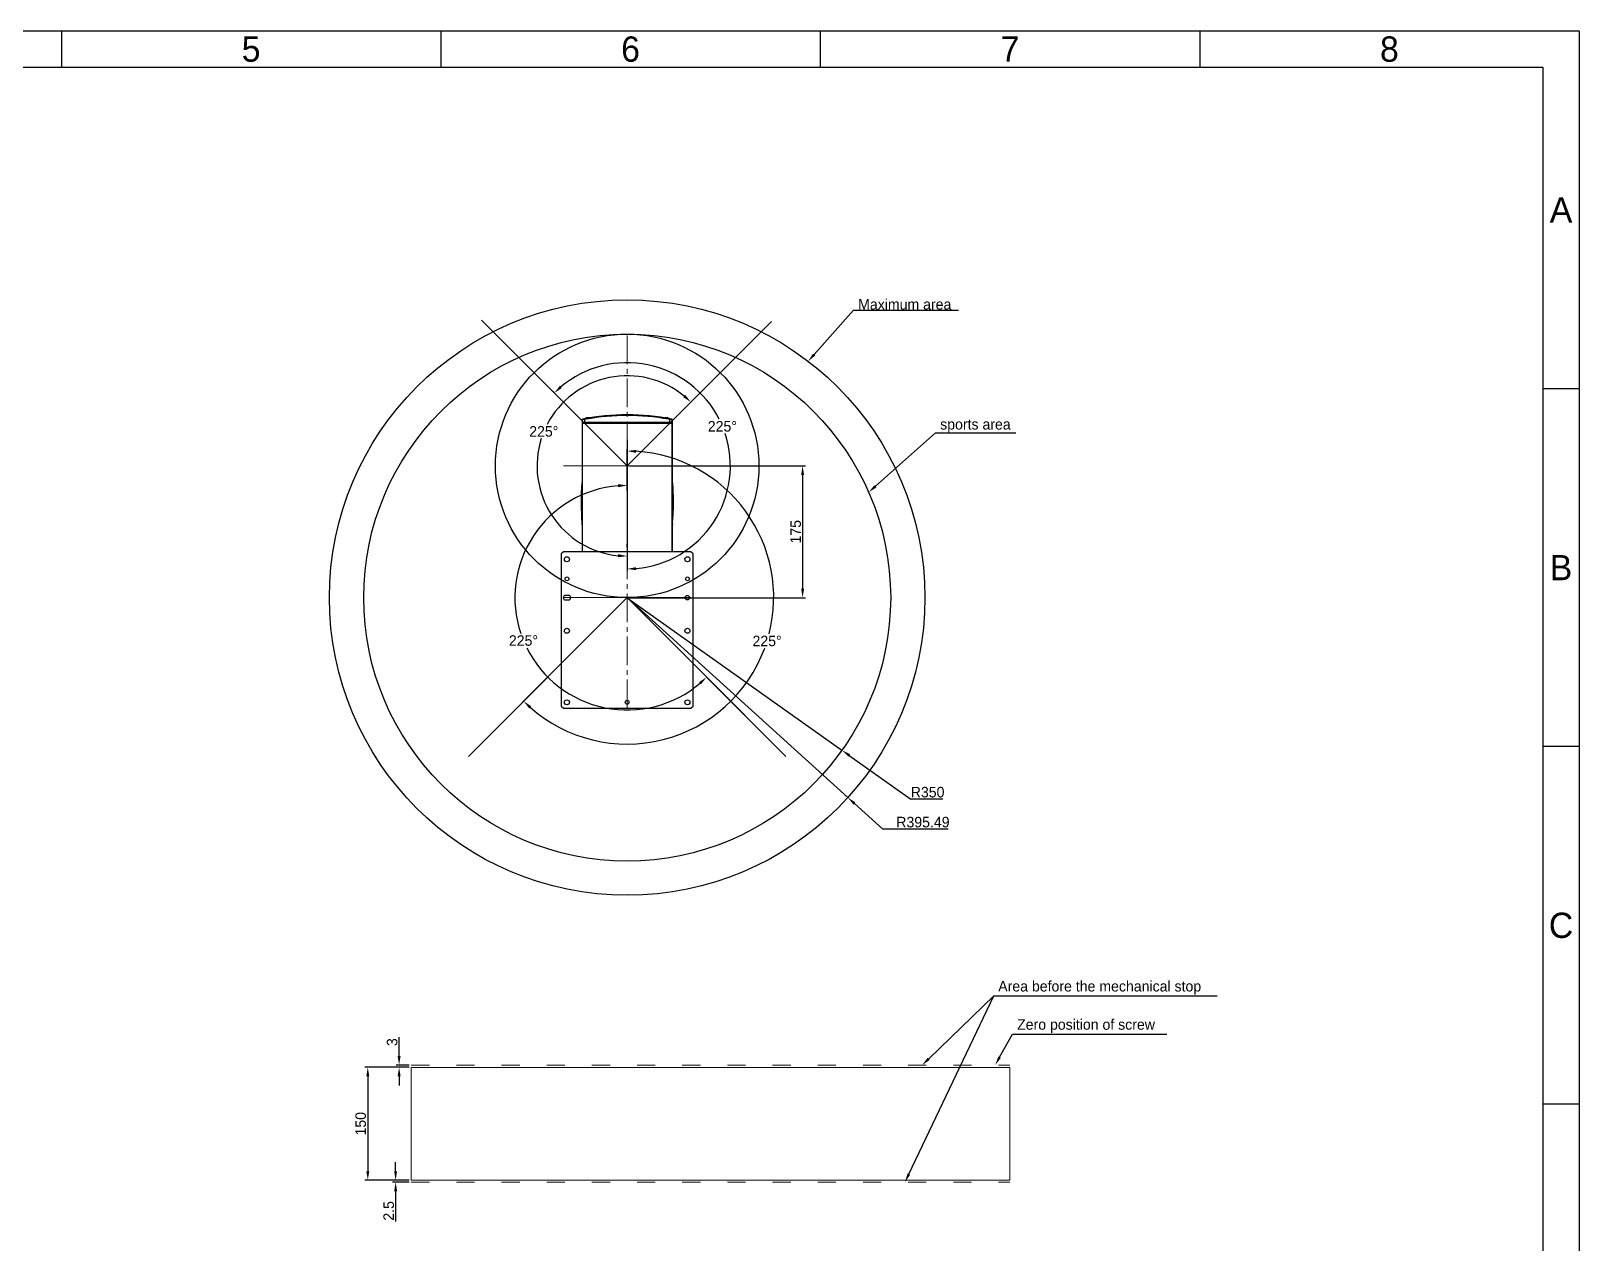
# Model space of a CAD drawing. Header units: millimetres. Extents: x 4086 to 8300, y 123 to 1549.
# Drawn here: x 7271 to 8300, y 744 to 1549 of the extents above; entities that cross this region are included whole.
import ezdxf
from ezdxf import colors
from ezdxf.entities.mleader import LeaderData, LeaderLine
from ezdxf.enums import TextEntityAlignment as Align
from ezdxf.math import Vec2, Vec3

# ---------------------------------------------------------------- set-up
doc = ezdxf.new("R2010")
doc.units = ezdxf.units.MM
doc.linetypes.add('ACAD_ISO03W100', pattern=[30, 12, -18])
doc.linetypes.add('CENTER2', pattern=[28.575, 19.05, -3.175, 3.175, -3.175])
doc.layers.add('00_COMPONENTS', color=7, linetype='Continuous')
for name, color, linetype, lineweight in [('中心线层', 7, 'CENTER2', 0), ('标注层', 7, 'Continuous', 0), ('细线层', 7, 'Continuous', 0), ('虚线层', 7, 'ACAD_ISO03W100', 0)]:
    doc.layers.add(name, color=color, linetype=linetype, lineweight=lineweight)
doc.styles.add('思源黑', font='SourceHanSansCN-Normal.ttf')
doc.dimstyles.new('半径标注', dxfattribs={"dimtxt": 7, "dimasz": 6, "dimexe": 1.25, "dimexo": 0.625, "dimgap": 1, "dimtad": 1, "dimtoh": 1, "dimlfac": 2, "dimdsep": 46, "dimtxsty": '思源黑', "dimcen": 2.5, "dimadec": 0, "dimazin": 0, "dimtfac": 1, "dimtmove": 0, "dimatfit": 3, "dimfxl": 1, "dimarcsym": 0})
doc.dimstyles.new('尺寸标注_细节_1_2比例', dxfattribs={"dimtxt": 7, "dimasz": 6, "dimexe": 2, "dimexo": 1.5, "dimgap": 1, "dimtad": 1, "dimlfac": 2, "dimdsep": 46, "dimtxsty": '思源黑', "dimcen": 0.09, "dimadec": 0, "dimazin": 0, "dimtp": 0.01, "dimtm": 0.01, "dimtfac": 1, "dimtofl": 0, "dimtmove": 0, "dimatfit": 3, "dimfxl": 1, "dimtolj": 1, "dimarcsym": 0})
doc.dimstyles.new('角度标注', dxfattribs={"dimtxt": 7, "dimasz": 6, "dimexe": 1.25, "dimexo": 0.625, "dimgap": 1, "dimtad": 1, "dimtih": 1, "dimtoh": 1, "dimdsep": 46, "dimtxsty": '思源黑', "dimcen": 2.5, "dimadec": 0, "dimazin": 0, "dimtfac": 1, "dimtmove": 0, "dimatfit": 3, "dimfxl": 1, "dimarcsym": 0})

# ---------------------------------------------------------------- blocks, each defined once
blk = doc.blocks.new('1')
at = {"color": 2}
for p, q in [((7291.7, 1549.2), (7291.7, 1525.2)), ((7543.7, 1549.2), (7543.7, 1525.2)), ((7795.7, 1549.2), (7795.7, 1525.2)), ((8047.7, 1549.2), (8047.7, 1525.2)), ((8299.7, 1311.6), (8275.7, 1311.6)), ((8299.7, 1074), (8275.7, 1074)), ((8299.7, 836.4), (8275.7, 836.4))]:
    blk.add_line(p, q, dxfattribs=at)
for points in [[(6283.7, 123.6), (6283.7, 1549.2), (8299.7, 1549.2), (8299.7, 123.6)], [(6403.7, 147.6), (6403.7, 1525.2), (8275.7, 1525.2), (8275.7, 147.6)]]:
    blk.add_lwpolyline(points, close=True, dxfattribs=at)
at = {"color": 2, "style": '思源黑'}
for s, p in [('5', (7417.7, 1537.2)), ('6', (7669.7, 1537.2)), ('7', (7921.7, 1537.2)), ('8', (8173.7, 1537.2)), ('A', (8287.7, 1430.4)), ('B', (8287.7, 1192.8)), ('C', (8287.7, 955.2))]:
    blk.add_text(s, height=16.8, dxfattribs=at).set_placement(p, align=Align.MIDDLE_CENTER)
at = {"color": 7, "style": '思源黑'}
for tag, height, p in [('编号', 19.2, (8134.8, 252.7)), ('比例', 8, (7939.7, 171.6))]:
    blk.add_attdef(tag, text='', height=height, dxfattribs=at).set_placement(p, align=Align.MIDDLE)
at = {"linetype": 'Continuous', "lineweight": 0, "ltscale": 0.3, "style": '思源黑'}
for tag, p in [('当前页', (8121.4, 207.9)), ('总页数', (8160.3, 207.9))]:
    blk.add_attdef(tag, text='', height=8, dxfattribs=at).set_placement(p, align=Align.MIDDLE)
blk = doc.blocks.new('*D1491')
at = {"color": 0, "lineweight": -2}
for p, q in [((7618.7, 1309.2), (7618.2, 1309.7)), ((7667.5, 1223.9), (7667.5, 1190.6))]:
    blk.add_line(p, q, dxfattribs=at)
for start, end in [(26.8399, 129.9783), (275.0217, 18.2925)]:
    blk.add_arc((7667.5, 1260.4), 68.5, start, end, dxfattribs=at)
at = {"color": 0}
for points in [[(7622.8, 1313.6), (7624.1, 1312.1), (7619.1, 1308.8)], [(7673.4, 1193.1), (7673.5, 1191.1), (7667.5, 1191.9)]]:
    blk.add_solid(points, dxfattribs=at)
at = {"layer": 'Defpoints', "color": 0}
for p in [(7619.1, 1308.7), (7667.5, 1260.4), (7733.6, 1242.6), (7667.5, 1224.5)]:
    blk.add_point(p, dxfattribs=at)
at = {"color": 0, "insert": (7730.7, 1286.6), "char_height": 7, "attachment_point": 5, "style": '思源黑'}
blk.add_mtext('225%%d', dxfattribs=at)
blk = doc.blocks.new('*D1492')
at = {"color": 0, "lineweight": -2}
for p, q in [((7728.9, 1321.8), (7708.9, 1301.8)), ((7667.5, 1207.9), (7667.5, 1199.2))]:
    blk.add_line(p, q, dxfattribs=at)
for start, end in [(50.7575, 152.5336), (162.3091, 264.2584)]:
    blk.add_arc((7667.5, 1260.3), 59.9, start, end, dxfattribs=at)
at = {"color": 0}
for points in [[(7704.7, 1306), (7706, 1307.5), (7709.8, 1302.7)], [(7661.4, 1199.7), (7661.5, 1201.7), (7667.5, 1200.4)]]:
    blk.add_solid(points, dxfattribs=at)
at = {"layer": 'Defpoints', "color": 0}
for p in [(7729.3, 1322.2), (7637.5, 1312.2), (7667.5, 1260.3), (7667.5, 1208.5)]:
    blk.add_point(p, dxfattribs=at)
at = {"color": 0, "insert": (7612.1, 1283.2), "char_height": 7, "attachment_point": 5, "style": '思源黑'}
blk.add_mtext('225%%d', dxfattribs=at)
blk = doc.blocks.new('*D1493')
at = {"color": 0, "lineweight": -2}
for p, q in [((7667.5, 1243.7), (7667.5, 1248.7)), ((7772.5, 1067.8), (7719.4, 1121))]:
    blk.add_line(p, q, dxfattribs=at)
for start, end in [(94.6375, 198.6472), (206.4924, 310.3905)]:
    blk.add_arc((7667.5, 1172.8), 74.6, start, end, dxfattribs=at)
at = {"color": 0}
for points in [[(7661.5, 1246.2), (7661.4, 1248.2), (7667.5, 1247.4)], [(7716.5, 1115.3), (7715.2, 1116.7), (7720.3, 1120.1)]]:
    blk.add_solid(points, dxfattribs=at)
at = {"layer": 'Defpoints', "color": 0}
for p in [(7667.5, 1243.1), (7595.4, 1192.1), (7667.5, 1172.8), (7772.9, 1067.4)]:
    blk.add_point(p, dxfattribs=at)
at = {"color": 0, "insert": (7598.6, 1144.3), "char_height": 7, "attachment_point": 5, "style": '思源黑'}
blk.add_mtext('225%%d', dxfattribs=at)
blk = doc.blocks.new('*D1494')
at = {"color": 0, "lineweight": -2}
for p, q in [((7667.5, 1244.3), (7667.5, 1271.4)), ((7614.3, 1119.7), (7597.8, 1103.2))]:
    blk.add_line(p, q, dxfattribs=at)
for start, end in [(345.6081, 86.4664), (228.5339, 339.7925)]:
    blk.add_arc((7667.5, 1172.9), 97.3, start, end, dxfattribs=at)
at = {"color": 0}
for points in [[(7673.5, 1271), (7673.4, 1269), (7667.5, 1270.2)], [(7603.7, 1100.7), (7602.4, 1099.2), (7598.7, 1104.1)]]:
    blk.add_solid(points, dxfattribs=at)
at = {"layer": 'Defpoints', "color": 0}
for p in [(7667.5, 1243.7), (7667.5, 1172.9), (7614.7, 1120.1), (7716.1, 1088.6)]:
    blk.add_point(p, dxfattribs=at)
at = {"color": 0, "insert": (7760.4, 1144), "char_height": 7, "attachment_point": 5, "style": '思源黑'}
blk.add_mtext('225%%d', dxfattribs=at)
blk = doc.blocks.new('*D1495')
at = {"color": 0, "lineweight": -2}
for p, q in [((7669, 1260.3), (7786, 1260.3)), ((7784, 1254.3), (7784, 1178.8)), ((7668.9, 1172.8), (7786, 1172.8))]:
    blk.add_line(p, q, dxfattribs=at)
at = {"color": 0}
for points in [[(7785, 1254.3), (7783, 1254.3), (7784, 1260.3)], [(7783, 1178.8), (7785, 1178.8), (7784, 1172.8)]]:
    blk.add_solid(points, dxfattribs=at)
at = {"layer": 'Defpoints', "color": 0}
for p in [(7667.5, 1260.3), (7667.4, 1172.8), (7784, 1172.8)]:
    blk.add_point(p, dxfattribs=at)
at = {"color": 0, "insert": (7779.4, 1216.6), "char_height": 7, "attachment_point": 5, "rotation": 90, "style": '思源黑'}
blk.add_mtext('\\A1;175', dxfattribs=at)
blk = doc.blocks.new('*D1496')
at = {"color": 0, "lineweight": -2}
for p, q in [((7667.5, 1172.8), (7810.1, 1071.5)), ((7815, 1068), (7855.8, 1039)), ((7877.1, 1039), (7855.8, 1039))]:
    blk.add_line(p, q, dxfattribs=at)
at = {"color": 0}
blk.add_solid([(7815.6, 1068.8), (7814.5, 1067.2), (7810.1, 1071.5)], dxfattribs=at)
at = {"layer": 'Defpoints', "color": 0}
for p in [(7667.5, 1172.8), (7810.1, 1071.5)]:
    blk.add_point(p, dxfattribs=at)
at = {"color": 0, "insert": (7867, 1043.6), "char_height": 7, "attachment_point": 5, "style": '思源黑'}
blk.add_mtext('R350', dxfattribs=at)
blk = doc.blocks.new('*D1497')
at = {"color": 0, "lineweight": -2}
for p, q in [((7667.5, 1172.9), (7814, 1040.1)), ((7818.5, 1036), (7837.2, 1019.1)), ((7880.6, 1019.1), (7837.2, 1019.1))]:
    blk.add_line(p, q, dxfattribs=at)
at = {"color": 0}
blk.add_solid([(7819.1, 1036.8), (7817.8, 1035.3), (7814, 1040.1)], dxfattribs=at)
at = {"layer": 'Defpoints', "color": 0}
for p in [(7667.5, 1172.9), (7814, 1040.1)]:
    blk.add_point(p, dxfattribs=at)
at = {"color": 0, "insert": (7863.9, 1023.7), "char_height": 7, "attachment_point": 5, "style": '思源黑'}
blk.add_mtext('R395.49', dxfattribs=at)
blk = doc.blocks.new('*D1498')
at = {"layer": 'Defpoints', "color": 0}
for p in [(7524.1, 860.9), (7495.2, 785.9), (7524.1, 785.9)]:
    blk.add_point(p, dxfattribs=at)
at = {"layer": '细线层', "color": 0, "lineweight": -2}
for p, q in [((7522.6, 860.9), (7493.2, 860.9)), ((7495.2, 854.9), (7495.2, 791.9)), ((7522.6, 785.9), (7493.2, 785.9))]:
    blk.add_line(p, q, dxfattribs=at)
at = {"layer": '细线层', "color": 0}
for points in [[(7496.2, 854.9), (7494.2, 854.9), (7495.2, 860.9)], [(7494.2, 791.9), (7496.2, 791.9), (7495.2, 785.9)]]:
    blk.add_solid(points, dxfattribs=at)
at = {"layer": '细线层', "color": 0, "insert": (7490.5, 823.4), "char_height": 7, "attachment_point": 5, "rotation": 90, "style": '思源黑'}
blk.add_mtext('\\A1;150', dxfattribs=at)
blk = doc.blocks.new('*D1499')
at = {"layer": 'Defpoints', "color": 0}
for p in [(7513.7, 784.6), (7524.1, 785.9), (7524.1, 784.6)]:
    blk.add_point(p, dxfattribs=at)
at = {"layer": '细线层', "color": 0, "lineweight": -2}
for p, q in [((7513.7, 791.9), (7513.7, 797.9)), ((7522.6, 785.9), (7511.7, 785.9)), ((7522.6, 784.6), (7511.7, 784.6)), ((7513.7, 778.6), (7513.7, 758.4))]:
    blk.add_line(p, q, dxfattribs=at)
at = {"layer": '细线层', "color": 0}
for points in [[(7512.7, 791.9), (7514.7, 791.9), (7513.7, 785.9)], [(7514.7, 778.6), (7512.7, 778.6), (7513.7, 784.6)]]:
    blk.add_solid(points, dxfattribs=at)
at = {"layer": '细线层', "color": 0, "insert": (7509.1, 765.5), "char_height": 7, "attachment_point": 5, "rotation": 90, "style": '思源黑'}
blk.add_mtext('\\A1;2.5', dxfattribs=at)
blk = doc.blocks.new('*D1500')
at = {"color": 0, "lineweight": -2}
for p, q in [((7516, 868.4), (7516, 880.8)), ((7522.6, 862.4), (7514, 862.4)), ((7522.6, 860.9), (7514, 860.9)), ((7516, 854.9), (7516, 848.9))]:
    blk.add_line(p, q, dxfattribs=at)
at = {"color": 0}
for points in [[(7515, 868.4), (7517, 868.4), (7516, 862.4)], [(7517, 854.9), (7515, 854.9), (7516, 860.9)]]:
    blk.add_solid(points, dxfattribs=at)
at = {"layer": 'Defpoints', "color": 0}
for p in [(7516, 862.4), (7524.1, 862.4), (7524.1, 860.9)]:
    blk.add_point(p, dxfattribs=at)
at = {"color": 0, "insert": (7511.4, 877.6), "char_height": 7, "attachment_point": 5, "rotation": 90, "style": '思源黑'}
blk.add_mtext('\\A1;3', dxfattribs=at)

msp = doc.modelspace()

# ---------------------------------------------------------------- linework, layer by layer
for centre, radius in [((7667.4725, 1172.8596), 197.745), ((7667.4725, 1172.8252), 175), ((7667.4725, 1260.3596), 87.5)]:
    msp.add_circle(centre, radius)
at = {"layer": '00_COMPONENTS', "color": 7, "linetype": 'Continuous'}
for p, q in [((7637.5038, 1290.9209), (7637.4725, 1290.9154)), ((7637.4725, 1290.9154), (7637.4725, 1289.0752)), ((7697.4725, 1289.0752), (7637.4725, 1289.0752)), ((7637.4725, 1288.8252), (7637.4725, 1203.3252)), ((7637.4725, 1288.8252), (7697.4725, 1288.8252)), ((7639.3898, 1291.2665), (7637.5038, 1290.9209)), ((7637.5038, 1290.9209), (7637.5038, 1289.0752)), ((7637.5038, 1288.8252), (7637.5038, 1203.3252)), ((7639.4138, 1291.2709), (7639.3898, 1291.2665)), ((7640.2196, 1291.3454), (7639.4138, 1291.2709)), ((7639.4138, 1289.0752), (7639.4138, 1291.2709)), ((7640.2196, 1291.3454), (7640.1294, 1291.8372)), ((7640.4649, 1292.2151), (7640.4687, 1292.2085)), ((7641.2077, 1292.3537), (7641.2324, 1292.3529)), ((7641.2525, 1292.2085), (7641.2525, 1292.3466)), ((7641.6925, 1292.3466), (7641.6925, 1292.2085)), ((7641.7126, 1292.3529), (7641.7373, 1292.3537)), ((7641.7373, 1292.3537), (7641.7675, 1292.3529)), ((7641.7675, 1292.3529), (7641.8425, 1292.3466)), ((7693.2077, 1292.3537), (7693.2324, 1292.3529)), ((7693.2525, 1292.2085), (7693.2525, 1292.3466)), ((7693.6925, 1292.3466), (7693.6925, 1292.2085)), ((7693.7126, 1292.3529), (7693.7373, 1292.3537)), ((7693.7373, 1292.3537), (7693.7675, 1292.3529)), ((7693.7675, 1292.3529), (7693.8425, 1292.3466)), ((7694.4762, 1292.2085), (7694.48, 1292.2151)), ((7694.8156, 1291.8372), (7694.7253, 1291.3454)), ((7695.5311, 1291.2709), (7694.7253, 1291.3454)), ((7695.5311, 1291.2709), (7695.5311, 1289.0752)), ((7695.5543, 1291.2666), (7695.5311, 1291.2709)), ((7697.0426, 1291.4113), (7697.0699, 1291.4058)), ((7697.0803, 1291.4022), (7697.0426, 1291.4113)), ((7697.0504, 1291.4097), (7697.0518, 1291.4094)), ((7697.0518, 1291.4094), (7697.0803, 1291.4022)), ((7697.4411, 1289.0752), (7697.4411, 1290.9209)), ((7697.4725, 1290.9154), (7697.4411, 1290.9209)), ((7697.4411, 1203.3252), (7697.4411, 1288.8252)), ((7697.4725, 1289.0752), (7697.4725, 1290.9154)), ((7697.4725, 1203.3252), (7697.4725, 1288.8252)), ((7667.4725, 1277.6439), (7667.4725, 1243.0752)), ((7636.9428, 1236.0285), (7636.9428, 1235.9305)), ((7637.0841, 1243.281), (7637.0671, 1242.8505)), ((7667.4725, 1243.0752), (7667.4725, 1208.5065)), ((7697.8715, 1243.0163), (7697.8539, 1243.4481)), ((7637.0961, 1233.214), (7637.469, 1233.2739)), ((7637.4757, 1228.0402), (7637.2516, 1228.0401)), ((7637.2892, 1227.0604), (7637.4725, 1227.0604)), ((7637.4725, 1225.4639), (7637.3618, 1225.4639)), ((7637.4351, 1224.0356), (7637.4725, 1224.0356)), ((7697.6934, 1228.0401), (7697.4692, 1228.0402)), ((7697.4725, 1227.0604), (7697.6188, 1227.0604)), ((7697.4725, 1226.7968), (7697.5195, 1226.7968)), ((7697.509, 1224.0213), (7697.5076, 1223.9945)), ((7697.6074, 1226.7947), (7697.6188, 1227.0604)), ((7697.6435, 1227.0604), (7697.6558, 1227.0604)), ((7697.6558, 1227.0604), (7697.6444, 1226.793)), ((7697.7893, 1227.0537), (7697.7783, 1226.7857)), ((7697.8054, 1226.7856), (7697.8162, 1227.0531)), ((7697.5318, 1221.9417), (7697.4874, 1221.2227)), ((7625.2225, 1203.3252), (7623.7225, 1201.8252)), ((7709.7225, 1203.3252), (7625.2225, 1203.3252)), ((7667.4725, 1206.4665), (7667.4725, 1208.5065)), ((7667.4725, 1203.8151), (7667.4725, 1203.9643)), ((7711.2225, 1201.8252), (7709.7225, 1203.3252)), ((7623.7225, 1201.8252), (7623.7225, 1100.8252)), ((7711.2225, 1100.8252), (7711.2225, 1201.8252)), ((7628.4725, 1174.3252), (7626.4725, 1174.3252)), ((7626.4725, 1171.3252), (7628.4725, 1171.3252)), ((7623.7225, 1100.8252), (7625.2225, 1099.3252)), ((7709.7225, 1099.3252), (7711.2225, 1100.8252)), ((7625.2225, 1099.3252), (7709.7225, 1099.3252))]:
    msp.add_line(p, q, dxfattribs=at)
for centre, radius in [((7627.4725, 1198.3252), 1.65), ((7707.4725, 1198.3252), 1.65), ((7627.4725, 1185.3252), 1.25), ((7707.4725, 1185.3252), 1.25), ((7707.4725, 1172.8252), 1.5), ((7627.4725, 1150.8252), 1.65), ((7707.4725, 1150.8252), 1.65), ((7627.4725, 1103.3252), 1.65), ((7667.4725, 1103.3252), 1.25), ((7707.4725, 1103.3252), 1.65)]:
    msp.add_circle(centre, radius, dxfattribs=at)
for centre, radius, start, end in [((7637.9725, 1290.9154), 0.5, 101.2666305, 180), ((7637.7225, 1289.0752), 0.25, 180, 240), ((7667.4725, 1142.8335), 151.4917, 78.743991, 101.2666306), ((7637.9885, 1290.9791), 0.4407, 101.2768852, 104.7742334), ((7641.4725, 1289.1252), 3.25, 108.0602081, 126.7862449), ((7667.4725, 1142.8335), 150.9917, 79.6015648, 100.3984352), ((7641.4725, 1289.1252), 3.2425, 96.5521722, 108.0323524), ((7641.4725, 1288.5424), 3.6727, 86.5658329, 93.4341671), ((7641.4725, 1289.1252), 3.2425, 73.5137252, 83.4478278), ((7693.4725, 1289.1252), 3.2425, 96.5521722, 106.4218566), ((7693.4725, 1288.5424), 3.6727, 86.5658329, 93.4341671), ((7693.4725, 1289.1252), 3.2425, 71.9676476, 83.4478278), ((7693.4725, 1289.1252), 3.25, 53.2139527, 71.9397919), ((7667.4725, 1142.8335), 151.4917, 78.7347903, 78.7401629), ((7696.9725, 1290.9154), 0.5, 0, 78.7333695), ((7697.2225, 1289.0752), 0.25, 300, 0), ((7559.4143, 1237.6954), 138.5591, 2.3795016, 4.7886621), ((7811.9753, 1236.2516), 175.0327, 177.8393676, 180.0730311), ((7860.8502, 1236.1791), 223.9075, 180.063606, 182.3352947), ((7831.4203, 1236.432), 194.3349, 179.7939179, 180.0377064), ((7845.0599, 1236.5307), 207.9746, 180.0624205, 180.9137277), ((7486.7649, 1236.5566), 211.0947, 359.0927288, 359.9314507), ((7503.0897, 1236.4307), 194.7698, 359.962769, 0.206017), ((7876.4089, 1237.0289), 239.3275, 180.9132962, 182.152421), ((7884.9337, 1236.9301), 248.0017, 182.2819318, 182.6520323), ((7890.8463, 1237.284), 253.8969, 182.3092577, 182.6699234), ((7888.6419, 1237.1013), 251.7139, 182.6519021, 182.9774464), ((7892.9491, 1237.3818), 256.0019, 182.6698713, 182.9899878), ((7892.1692, 1237.285), 255.2459, 182.977509, 183.3390609), ((7892.4971, 1237.8698), 255.4367, 182.4253215, 182.7838037), ((7895.087, 1237.4937), 258.1428, 182.9900434, 183.3475489), ((7440.1107, 1238.0019), 257.7404, 356.8926332, 357.5078539), ((7442.8847, 1237.9339), 254.8782, 357.2699172, 357.4956175), ((7440.0431, 1237.9811), 257.8442, 356.8964699, 357.5131096), ((7439.5624, 1237.5091), 258.4387, 356.5466115, 357.0008359), ((7442.1973, 1237.3167), 255.8253, 356.553342, 357.0132241), ((7443.0392, 1237.3287), 254.9572, 357.0004554, 357.6300437), ((7447.8889, 1237.023), 250.1261, 357.0124551, 357.6542803), ((7458.5175, 1237.03), 239.346, 357.8474828, 359.0865113), ((7895.9368, 1237.5052), 259.02, 183.3391447, 183.7482945), ((7897.0886, 1237.6103), 260.1477, 183.3474326, 183.612481), ((7438.672, 1237.5268), 259.3569, 356.2895743, 356.553817), ((7626.4725, 1172.8252), 1.5, 90, 270), ((7628.4725, 1172.8252), 1.5, 270, 90)]:
    msp.add_arc(centre, radius, start, end, dxfattribs=at)
for points, knots in [([(7637.5038, 1290.9209), (7637.5035, 1291.0284), (7637.5757, 1291.2506), (7637.7719, 1291.3777), (7637.8761, 1291.4052)], [0, 0, 0, 0, 0.499270107, 1, 1, 1, 1]), ([(7637.5038, 1289.0752), (7637.5038, 1289.055), (7637.5151, 1288.9716), (7637.57, 1288.8934), (7637.6249, 1288.8612)], [0, 0, 0, 0, 0.240592272, 1, 1, 1, 1]), ([(7639.4138, 1291.2709), (7639.4102, 1291.3271), (7639.4204, 1291.4408), (7639.4926, 1291.6384), (7639.6307, 1291.7449), (7639.7252, 1291.7624)], [0, 0, 0, 0, 0.270095522, 0.539141329, 1, 1, 1, 1]), ([(7639.6153, 1288.8252), (7639.5813, 1288.8252), (7639.5075, 1288.8514), (7639.4595, 1288.9117), (7639.4428, 1288.9473)], [0, 0, 0, 0, 0.463575254, 1, 1, 1, 1]), ([(7641.1025, 1292.3466), (7641.112, 1292.3477), (7641.147, 1292.3513), (7641.1822, 1292.3537), (7641.2077, 1292.3537)], [0, 0, 0, 0, 0.273818969, 1, 1, 1, 1]), ([(7641.2324, 1292.3529), (7641.2353, 1292.3526), (7641.2412, 1292.3517), (7641.2525, 1292.3508), (7641.2525, 1292.3466)], [0, 0, 0, 0, 0.409662281, 1, 1, 1, 1]), ([(7641.6925, 1292.3466), (7641.6925, 1292.3474), (7641.6981, 1292.3534), (7641.7062, 1292.3523), (7641.7126, 1292.3529)], [0, 0, 0, 0, 0.112771682, 1, 1, 1, 1]), ([(7693.1025, 1292.3466), (7693.112, 1292.3477), (7693.147, 1292.3513), (7693.1822, 1292.3537), (7693.2077, 1292.3537)], [0, 0, 0, 0, 0.273818969, 1, 1, 1, 1]), ([(7693.2324, 1292.3529), (7693.2353, 1292.3526), (7693.2412, 1292.3517), (7693.2525, 1292.3508), (7693.2525, 1292.3466)], [0, 0, 0, 0, 0.409662281, 1, 1, 1, 1]), ([(7693.6925, 1292.3466), (7693.6925, 1292.3474), (7693.6981, 1292.3534), (7693.7062, 1292.3523), (7693.7126, 1292.3529)], [0, 0, 0, 0, 0.112771682, 1, 1, 1, 1]), ([(7695.5311, 1291.2709), (7695.5348, 1291.3282), (7695.5239, 1291.4435), (7695.4504, 1291.6407), (7695.3128, 1291.7451), (7695.2198, 1291.7624)], [0, 0, 0, 0, 0.275364254, 0.546043259, 1, 1, 1, 1]), ([(7697.4411, 1290.9209), (7697.3548, 1290.9398), (7697.1204, 1290.9758), (7696.7036, 1291.0574), (7696.1614, 1291.1558), (7695.7654, 1291.2276), (7695.5543, 1291.2666)], [0, 0, 0, 0, 0.13820933, 0.370615071, 0.66424696, 1, 1, 1, 1]), ([(7697.4411, 1290.9209), (7697.4414, 1291.0267), (7697.3717, 1291.2449), (7697.1817, 1291.3725), (7697.0803, 1291.402)], [0, 0, 0, 0, 0.500459257, 1, 1, 1, 1]), ([(7697.1931, 1288.8252), (7697.2131, 1288.8252), (7697.2963, 1288.8366), (7697.3737, 1288.8922), (7697.4055, 1288.9473)], [0, 0, 0, 0, 0.239625258, 1, 1, 1, 1]), ([(7697.4055, 1288.9473), (7697.4225, 1288.9767), (7697.4377, 1289.0202), (7697.4411, 1289.0647), (7697.4411, 1289.0752)], [0, 0, 0, 0, 0.762999263, 1, 1, 1, 1]), ([(7637.4646, 1249.2131), (7637.1485, 1245.5315), (7636.8658, 1238.1377), (7637.0067, 1230.7462), (7637.1556, 1227.0536)], [0, 0, 0, 0, 0.499972955, 1, 1, 1, 1]), ([(7637.4569, 1249.2826), (7637.4148, 1248.7891), (7637.2568, 1246.7908), (7637.1458, 1244.7889), (7637.0841, 1243.281)], [0, 0, 0, 0, 0.247110998, 1, 1, 1, 1]), ([(7697.4827, 1249.1858), (7697.7975, 1245.5087), (7698.079, 1238.1241), (7697.938, 1230.7417), (7697.7893, 1227.0537)], [0, 0, 0, 0, 0.499972996, 1, 1, 1, 1]), ([(7637.07, 1236.3026), (7637.1678, 1236.2864), (7637.2998, 1236.264), (7637.4331, 1236.2545), (7637.4675, 1236.253)], [0, 0, 0, 0, 0.742106658, 1, 1, 1, 1]), ([(7637.4659, 1240.8922), (7637.3539, 1240.272), (7637.2006, 1239.0192), (7637.1096, 1237.7614), (7637.0869, 1237.1315)], [0, 0, 0, 0, 0.49997628, 1, 1, 1, 1]), ([(7697.875, 1236.3031), (7697.7772, 1236.2868), (7697.6453, 1236.2639), (7697.5118, 1236.2544), (7697.4774, 1236.253)], [0, 0, 0, 0, 0.741896228, 1, 1, 1, 1]), ([(7697.4791, 1240.892), (7697.5911, 1240.2718), (7697.7444, 1239.0191), (7697.8354, 1237.7614), (7697.8581, 1237.1315)], [0, 0, 0, 0, 0.499976317, 1, 1, 1, 1]), ([(7697.8162, 1227.0531), (7697.9227, 1229.7248), (7698.0503, 1235.0464), (7697.9752, 1240.37), (7697.8715, 1243.0163)], [0, 0, 0, 0, 0.50239315, 1, 1, 1, 1]), ([(7697.8489, 1233.2141), (7697.817, 1233.2191), (7697.6928, 1233.24), (7697.5688, 1233.2618), (7697.4759, 1233.2739)], [0, 0, 0, 0, 0.256340426, 1, 1, 1, 1])]:
    msp.add_open_spline(points, degree=3, knots=knots, dxfattribs=at)
for points in [[(7639.4428, 1288.9473), (7639.4242, 1288.9869), (7639.4138, 1289.0315), (7639.4138, 1289.0752)], [(7695.5311, 1289.0752), (7695.5311, 1288.9967), (7695.4964, 1288.9071), (7695.4328, 1288.8612)], [(7637.0869, 1237.1315), (7637.0983, 1240.5594), (7637.1986, 1243.9899), (7637.4413, 1247.4092)], [(7697.8581, 1237.1315), (7697.8467, 1240.5607), (7697.7461, 1243.9924), (7697.5033, 1247.4129)]]:
    msp.add_open_spline(points, degree=3, dxfattribs=at)
at = {"layer": '中心线层'}
msp.add_line((7667.4725, 1099.3252), (7667.4725, 1349.6404), dxfattribs=at)
at = {"layer": '中心线层', "color": 7, "linetype": 'Continuous'}
for p, q in [((7709.7225, 1260.3252), (7625.2225, 1260.3252)), ((7709.7225, 1172.8252), (7625.2225, 1172.8252))]:
    msp.add_line(p, q, dxfattribs=at)
at = {"layer": '细线层'}
for p, q in [((7667.4968, 1260.3353), (7570.6939, 1357.1381)), ((7667.4725, 1260.3596), (7763.2899, 1356.177)), ((7667.4482, 1172.8353), (7561.996, 1067.3831)), ((7667.4968, 1172.8353), (7772.9489, 1067.3831)), ((7524.0987, 860.8539), (7921.7041, 860.8539)), ((7524.0987, 860.8539), (7524.0987, 785.8539)), ((7921.7041, 860.8539), (7921.7041, 785.8539)), ((7524.0987, 785.8539), (7921.7041, 785.8539))]:
    msp.add_line(p, q, dxfattribs=at)
at = {"layer": '虚线层'}
for p, q in [((7524.0987, 862.3539), (7921.7041, 862.3539)), ((7524.0987, 784.6039), (7921.7041, 784.6039))]:
    msp.add_line(p, q, dxfattribs=at)

# ---------------------------------------------------------------- block references
msp.add_blockref('1', (0, 0))

# ---------------------------------------------------------------- dimensions: what is measured, and where the dimension line sits
for base, center, p1, p2, picture, middle in [((7733.6188, 1242.6357), (7667.4725, 1260.3596), (7667.4725, 1224.4828), (7619.0953, 1308.7367), '*D1491', (7730.7395, 1286.5656)), ((7637.5134, 1312.1937), (7667.4725, 1260.3252), (7729.3443, 1322.2314), (7667.4725, 1208.5065), '*D1492', (7612.1299, 1283.2399)), ((7595.4422, 1192.1097), (7667.5068, 1172.8252), (7667.4724, 1243.0752), (7772.9489, 1067.3831), '*D1493', (7598.5921, 1144.2601))]:
    dim = msp.add_angular_dim_3p(base=base, center=center, p1=p1, p2=p2, dimstyle='角度标注')
    dim.commit()
    dim.dimension.update_dxf_attribs({"geometry": picture, "text_midpoint": middle})
dim = msp.add_angular_dim_3p(base=(7716.1205, 1088.599), center=(7667.4725, 1172.8596), p1=(7614.7221, 1120.1092), p2=(7667.4721, 1243.7002), dimstyle='角度标注')
dim.commit()
dim.dimension.update_dxf_attribs({"geometry": '*D1494', "text_midpoint": (7760.3784, 1143.964), "dimtype": 165})
for base, p1, p2, picture, middle in [((7783.9853, 1172.8252), (7667.4725, 1260.3252), (7667.4381, 1172.8252), '*D1495', (7779.4223, 1216.5752)), ((7516.0206, 862.3539), (7524.0987, 860.8539), (7524.0987, 862.3539), '*D1500', (7511.3899, 877.565))]:
    dim = msp.add_linear_dim(base=base, p1=p1, p2=p2, angle=90, dimstyle='尺寸标注_细节_1_2比例')
    dim.commit()
    dim.dimension.update_dxf_attribs({"geometry": picture, "text_midpoint": middle})
for center, mpoint, picture, middle in [((7667.4725, 1172.8596), (7814.0043, 1040.0759), '*D1497', (7863.9476, 1019.0939)), ((7667.4725, 1172.8252), (7810.138, 1071.4766), '*D1496', (7866.9739, 1039.0149))]:
    dim = msp.add_radius_dim(center=center, mpoint=mpoint, dimstyle='半径标注')
    dim.commit()
    dim.dimension.update_dxf_attribs({"geometry": picture, "text_midpoint": middle, "dimtype": 164})
at = {"layer": '细线层'}
for base, p1, p2, picture, middle in [((7495.1761, 785.8539), (7524.0987, 860.8539), (7524.0987, 785.8539), '*D1498', (7490.55, 823.3539)), ((7513.7286, 784.6039), (7524.0987, 785.8539), (7524.0987, 784.6039), '*D1499', (7509.1025, 765.5122))]:
    dim = msp.add_linear_dim(base=base, p1=p1, p2=p2, angle=90, dimstyle='尺寸标注_细节_1_2比例', dxfattribs=at)
    dim.commit()
    dim.dimension.update_dxf_attribs({"geometry": picture, "text_midpoint": middle})

# ---------------------------------------------------------------- leaders
at = {"layer": '标注层'}
ml = msp.add_multileader_mtext('Standard', dxfattribs=at)
ml.set_content('{\\C256;Maximum area}', style='思源黑')
ml.set_leader_properties()
ml.build(insert=Vec2(0, 0))
ml.multileader.update_dxf_attribs({"text_left_attachment_type": 5, "text_right_attachment_type": 5, "dogleg_length": 1, "arrow_head_size": 6})
ctx = ml.context
ctx.base_point, ctx.char_height, ctx.arrow_head_size, ctx.plane_origin = Vec3(7818.8781, 1363.6757), 7, 6, Vec3(7762.81, 1326.956)
ctx.left_attachment, ctx.right_attachment = 5, 5
notes = []
notes.append((ctx, [(0, (1, 1, 0), (7817.8781, 1363.6757), (1, 0), 1, [(0, [(7787.6949, 1329.8616)], 0, [])])]))
ctx.mtext.insert, ctx.mtext.flow_direction = Vec3(7820.8781, 1371.138), 5
ml = msp.add_multileader_mtext('Standard', dxfattribs=at)
ml.set_content('{\\C256;sports area}', style='思源黑')
ml.set_leader_properties()
ml.build(insert=Vec2(0, 0))
ml.multileader.update_dxf_attribs({"text_left_attachment_type": 5, "text_right_attachment_type": 5, "dogleg_length": 1, "arrow_head_size": 6})
ctx = ml.context
ctx.base_point, ctx.char_height, ctx.arrow_head_size, ctx.plane_origin = Vec3(7873.3523, 1282.2574), 7, 6, Vec3(7827.8633, 1242.8236)
ctx.left_attachment, ctx.right_attachment = 5, 5
notes.append((ctx, [(0, (1, 1, 0), (7872.3523, 1282.2574), (1, 0), 1, [(0, [(7827.8633, 1242.8236)], 0, [])])]))
ctx.mtext.insert, ctx.mtext.flow_direction = Vec3(7875.3523, 1291.4755), 5
ml = msp.add_multileader_mtext('Standard', dxfattribs=at)
ml.set_content('{\\C256;Area before the mechanical stop}', style='思源黑')
ml.set_leader_properties()
ml.build(insert=Vec2(0, 0))
ml.multileader.update_dxf_attribs({"text_left_attachment_type": 5, "text_right_attachment_type": 5, "dogleg_length": 1, "arrow_head_size": 6})
ctx = ml.context
ctx.base_point, ctx.char_height, ctx.arrow_head_size, ctx.plane_origin = Vec3(7911.923, 908.2818), 7, 6, Vec3(7877.2428, 862.5538)
ctx.left_attachment, ctx.right_attachment = 5, 5
notes.append((ctx, [(1, (1, 1, 0), (7910.923, 908.2818), (1, 0), 1, [(0, [(7863.4276, 862.3539)], 0, []), (1, [(7852.0089, 784.6039)], 0, [])])]))
ctx.mtext.insert, ctx.mtext.flow_direction = Vec3(7913.923, 918.2377), 5
ml = msp.add_multileader_mtext('Standard', dxfattribs=at)
ml.set_content('{\\C256;Zero position of screw}', style='思源黑')
ml.set_leader_properties()
ml.build(insert=Vec2(0, 0))
ml.multileader.update_dxf_attribs({"text_left_attachment_type": 5, "text_right_attachment_type": 5, "dogleg_length": 1, "arrow_head_size": 6})
ctx = ml.context
ctx.base_point, ctx.char_height, ctx.arrow_head_size, ctx.plane_origin = Vec3(7924.4387, 882.8843), 7, 6, Vec3(7897.7892, 862.5538)
ctx.left_attachment, ctx.right_attachment = 5, 5
notes.append((ctx, [(0, (1, 1, 0), (7923.4387, 882.8843), (1, 0), 1, [(0, [(7911.9059, 862.3539)], 0, [])])]))
ctx.mtext.insert, ctx.mtext.flow_direction = Vec3(7926.4387, 892.8402), 5
for ctx, leaders in notes:
    for number, flags, end, landing, length, lines in leaders:
        leader = LeaderData()
        leader.index, (leader.has_last_leader_line, leader.has_dogleg_vector, leader.attachment_direction) = number, flags
        leader.last_leader_point, leader.dogleg_vector, leader.dogleg_length = Vec3(end), Vec3(landing), length
        for number, points, colour, breaks in lines:
            line = LeaderLine()
            line.index, line.vertices, line.color, line.breaks = number, Vec3.list(points), colors.encode_raw_color(colour), breaks
            leader.lines.append(line)
        ctx.leaders.append(leader)

doc.saveas('drawing.dxf')
